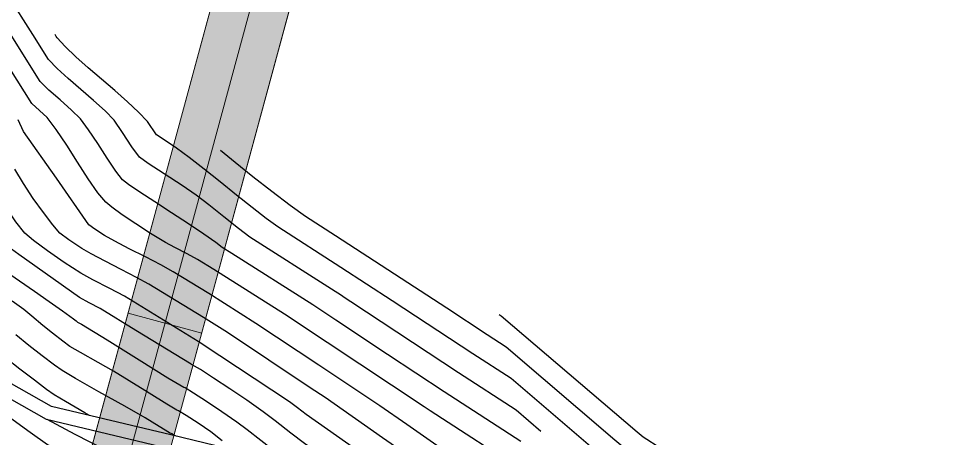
# Model space of a CAD drawing. Extents: x -367 to 63045, y 275 to 109039.
# Drawn here: x 62247.2 to 62301.5, y 108561 to 108585.2 of the extents above; entities that cross this region are included whole.
import ezdxf

# ---------------------------------------------------------------- set-up
doc = ezdxf.new("R2010")
doc.units = 0
doc.header["$LTSCALE"] = 25.401856
doc.header["$MEASUREMENT"] = 0
for name, pattern in [('NASCOSTA', [9.525, 6.35, -3.175]), ('TRATTEGGIATA', [19.05, 12.7, -6.35]), ('TRATTOPUNTO2', [12.7, 6.35, -3.175, 0, -3.175])]:
    doc.linetypes.add(name, pattern=pattern)
doc.layers.add('Colori bordi', color=5, linetype='Continuous', plot=False)
doc.layers.add('no_plot', color=5, linetype='Continuous', plot=False)
for name, color, linetype in [('curve livello 5m', 7, 'Continuous'), ('LIN010TR', 2, 'NASCOSTA'), ('LIN025CO', 7, 'Continuous'), ('Strade', 7, 'Continuous'), ('TRATTCOLO-30', 253, 'Continuous'), ('TRATTCOLO-32', 255, 'Continuous')]:
    doc.layers.add(name, color=color, linetype=linetype)

# ---------------------------------------------------------------- blocks, each defined once
blk = doc.blocks.new('CONTORNO')
at = {"layer": 'Colori bordi', "lineweight": 0, "ltscale": 2}
blk.add_line((-1.864, 76.64), (2.382, 75.488), dxfattribs=at)
at = {"layer": 'Colori bordi', "lineweight": 0, "ltscale": 2, "flags": 128}
blk.add_lwpolyline([(25.446, -93.474), (-6.877, 42.135), (-4.985, 41.623), (-4.907, 41.912), (-5.109, 41.967), (-4.481, 44.283), (-5.968, 44.686), (9.426, 101.471, 0.76503), (-27.561, 123.114)], format="xyb", dxfattribs=at)
blk.add_lwpolyline([(-28.746, 115.78, -0.121281), (-20.708, 100.164), (-8.908, 50.657), (5.179, 102.622, 0.76503), (-24.477, 119.975)], format="xyb", close=True, dxfattribs=at)

msp = doc.modelspace()

# ---------------------------------------------------------------- hatches: boundary and pattern name
at = {"layer": 'TRATTCOLO-30', "linetype": 'Continuous', "lineweight": 0}
h = msp.add_hatch(color=256, dxfattribs=at)
h.dxf.hatch_style = 1
h.paths.add_polyline_path([(62255.618, 108567.60308), (62253.49464, 108568.17871), (62246.45095, 108542.19609), (62247.51741, 108537.7218)])
h.paths.add_polyline_path([(62257.74136, 108567.02745), (62255.618, 108567.60308), (62247.51741, 108537.7218), (62248.48209, 108533.67453), (62250.37377, 108533.1617), (62250.45227, 108533.45125), (62250.24958, 108533.5062), (62250.87754, 108535.82259), (62249.39119, 108536.22553)])
h.paths.add_polyline_path([(62264.78505, 108593.01007, 0.57322675), (62237.94189, 108620.34774), (62238.07891, 108618.10925, -0.5801113), (62262.66169, 108593.5857), (62255.618, 108567.60308), (62257.74136, 108567.02745)])
h.paths.add_polyline_path([(62262.66169, 108593.5857, 0.5801113), (62238.07891, 108618.10925), (62238.2166, 108615.85984, -0.58879846), (62260.53833, 108594.16132), (62253.49464, 108568.17871), (62255.618, 108567.60308)], flags=17)
h.paths.add_polyline_path([(62238.2166, 108615.85984), (62238.07891, 108618.10925, 0.12807728), (62229.34016, 108613.0836), (62222.92094, 108606.77538, -0.01736414), (62224.50007, 108605.05271), (62226.61273, 108607.31883), (62230.88217, 108611.51445, -0.12150113)])
h.paths.add_polyline_path([(62238.07891, 108618.10925), (62237.94189, 108620.34774, 0.13333201), (62227.79815, 108614.65274), (62223.52871, 108610.45712), (62221.40669, 108608.22325, -0.01556613), (62222.92094, 108606.77538), (62229.34016, 108613.0836, -0.12807728)])
h.paths.add_polyline_path([(62222.86049, 108606.71598), (62222.92094, 108606.77538, 0.01556613), (62221.40669, 108608.22325), (62219.28451, 108605.98922, 0.16643137), (62214.67893, 108592.36589), (62216.88055, 108592.71849, -0.19770368)])
h.paths.add_polyline_path([(62222.38489, 108602.78389), (62224.50007, 108605.05271, 0.01736281), (62222.92107, 108606.77525, 0.19880472), (62216.88055, 108592.71849), (62219.08961, 108593.07229, -0.14715619)])
h.paths.add_polyline_path([(62219.09237, 108591.75514, -0.01850569), (62219.08961, 108593.07229), (62216.88055, 108592.71849, 0.01312038), (62216.89405, 108591.66913), (62217.17802, 108584.41134, -0.03208113), (62219.38186, 108584.35616)])
h.paths.add_polyline_path([(62216.89405, 108591.66913, -0.01312038), (62216.88055, 108592.71849), (62214.67893, 108592.36589, 0.00881775), (62214.69574, 108591.58311), (62214.98523, 108584.18412, -0.03208112), (62217.17802, 108584.41134)])

# ---------------------------------------------------------------- linework, layer by layer
at = {"layer": 'curve livello 5m', "color": 2, "flags": 128}
for points in [[(62277.30745, 108561.35512), (62275.87228, 108562.58475), (62272.55542, 108564.73335), (62266.33798, 108568.83223), (62265.96766, 108569.07839), (62265.80369, 108569.18748), (62265.22172, 108569.5563), (62260.52512, 108572.56692), (62259.86037, 108573.06967), (62259.01442, 108573.74057), (62258.14935, 108574.42744), (62257.42724, 108574.97813), (62256.61187, 108575.5338), (62255.57871, 108576.20997), (62254.65354, 108576.8189), (62254.16211, 108577.17282), (62253.72162, 108577.76759), (62253.18303, 108578.60988), (62252.68738, 108579.30668), (62252.16644, 108579.84199), (62251.50125, 108580.44559), (62250.76771, 108581.08053), (62250.04169, 108581.70989), (62249.39908, 108582.29673), (62248.91575, 108582.80412), (62248.00145, 108584.25091), (62246.55981, 108586.53496)], [(62271.61348, 108556.86153), (62266.75437, 108560.23492), (62263.77354, 108562.32335), (62263.27203, 108562.70993), (62262.81238, 108563.06279), (62257.77775, 108566.3869), (62257.5745, 108566.52212), (62257.53691, 108566.54594), (62253.29598, 108569.1476), (62252.45119, 108569.59749), (62251.45859, 108570.10807), (62250.76441, 108570.48452), (62249.80642, 108571.10236), (62248.84818, 108571.76419), (62248.041, 108572.36203), (62247.53621, 108572.78793), (62247.02047, 108573.44268), (62246.45197, 108574.31558), (62246.14089, 108574.95533), (62245.62049, 108576.0921), (62245.17926, 108577.05957)], [(62251.27193, 108562.27254), (62250.99841, 108562.42668), (62249.88343, 108563.0691), (62249.23732, 108563.46019), (62248.7999, 108563.77322), (62248.09641, 108564.30149), (62247.25892, 108564.94457), (62246.41952, 108565.60209)]]:
    msp.add_lwpolyline(points, dxfattribs=at)
at = {"layer": 'LIN010TR', "linetype": 'TRATTOPUNTO2', "lineweight": 0, "ltscale": 5}
msp.add_line((62246.41623, 108533.65966), (62262.66173, 108593.58567), dxfattribs=at)
at = {"layer": 'LIN025CO', "linetype": 'TRATTEGGIATA', "lineweight": 0, "ltscale": 2}
for p, q in [((62244.51655, 108535.06037), (62260.53837, 108594.1613)), ((62248.76326, 108533.90912), (62264.78508, 108593.01005))]:
    msp.add_line(p, q, dxfattribs=at)
at = {"layer": 'no_plot', "flags": 128}
for points in [[(62276.44001, 108558.95702), (62270.91266, 108562.53753), (62270.57182, 108562.76224), (62264.9856, 108566.4757), (62262.51201, 108568.12134), (62258.44961, 108570.69586), (62257.49878, 108571.27916), (62256.89562, 108571.60087), (62256.18498, 108571.9667), (62255.65801, 108572.25127), (62254.79431, 108572.78199), (62253.93438, 108573.33509), (62253.16108, 108573.85488), (62252.55726, 108574.28565), (62252.20577, 108574.57172), (62251.74878, 108575.12672), (62251.19506, 108575.93641), (62250.58508, 108576.8881), (62249.95927, 108577.86904), (62249.3581, 108578.76653), (62248.82202, 108579.46784), (62248.37901, 108579.8772), (62247.95163, 108580.27495), (62245.29744, 108584.47493)], [(62276.15614, 108560.77088), (62271.73404, 108563.63544), (62268.4549, 108565.79723), (62265.47663, 108567.77705), (62264.15785, 108568.65441), (62259.47738, 108571.62063), (62258.92606, 108571.97403), (62258.56241, 108572.25708), (62257.87013, 108572.73777), (62256.98562, 108573.32657), (62256.00899, 108573.96576), (62255.04039, 108574.59764), (62254.17992, 108575.16449), (62253.52773, 108575.60861), (62253.18394, 108575.87227), (62252.78098, 108576.37493), (62252.28639, 108577.11759), (62251.75036, 108577.96043), (62251.22307, 108578.76359), (62250.7547, 108579.38726), (62250.23762, 108579.89857), (62249.57336, 108580.47886), (62248.91951, 108581.05142), (62248.43369, 108581.53954), (62246.64945, 108584.36292)], [(62280.30519, 108560.35738), (62275.58841, 108564.39862), (62273.3768, 108565.83126), (62268.73324, 108568.89254), (62265.77407, 108570.82014), (62262.12418, 108573.1598), (62261.46862, 108573.64519), (62260.65897, 108574.27403), (62259.75216, 108574.99286), (62258.80513, 108575.74825), (62257.87481, 108576.48673), (62257.01815, 108577.15486), (62256.29207, 108577.69918), (62255.63999, 108578.13372), (62255.14028, 108578.47337), (62254.62006, 108579.2261), (62254.10191, 108579.77114), (62253.45664, 108580.37655), (62252.72858, 108581.02077), (62251.96205, 108581.6822), (62251.20139, 108582.33929), (62250.49091, 108582.97045), (62249.87494, 108583.55411), (62249.39781, 108584.0687), (62249.35346, 108584.1389), (62249.28351, 108584.24971)], [(62271.29347, 108560.5483), (62269.57199, 108561.74342), (62268.01925, 108562.8313), (62264.49456, 108565.17435), (62260.86617, 108567.58826), (62258.14538, 108569.31255), (62256.09784, 108570.56864), (62255.38143, 108570.95778), (62254.4914, 108571.42001), (62253.5632, 108571.897), (62252.73223, 108572.33043), (62252.13393, 108572.66198), (62252.13393, 108572.66198), (62251.57571, 108573.01675), (62251.22761, 108573.27117), (62251.22761, 108573.27117), (62249.3645, 108575.96698), (62247.46066, 108578.64944), (62247.14803, 108579.32223)], [(62286.96154, 108557.16463), (62286.89178, 108557.21291), (62285.74232, 108557.98771), (62284.62914, 108558.71753), (62283.63664, 108559.34473), (62283.63664, 108559.34473), (62282.82919, 108559.79084), (62281.57648, 108560.83882), (62275.30454, 108566.21249), (62274.19818, 108566.92916), (62271.87523, 108568.46058), (62265.46719, 108572.63478), (62263.72324, 108573.75269), (62262.84164, 108574.3958), (62261.79442, 108575.18936), (62260.69895, 108576.04201), (62259.67261, 108576.86239), (62258.83276, 108577.55915)], [(62271.83202, 108558.44211), (62268.16318, 108560.98917), (62264.85394, 108563.30769), (62264.00353, 108563.873), (62259.22034, 108567.05519), (62257.84114, 108567.92925), (62254.69691, 108569.85812), (62253.98874, 108570.24222), (62253.10133, 108570.70245), (62252.18175, 108571.17461), (62251.37707, 108571.59451), (62250.83435, 108571.89793), (62250.83435, 108571.89793), (62250.0837, 108572.39922), (62249.56976, 108572.80025), (62249.56976, 108572.80025), (62249.15049, 108573.28006), (62248.61679, 108573.97657), (62248.03138, 108574.80139), (62247.45698, 108575.66616), (62246.95632, 108576.48251)], [(62267.14229, 108558.2333), (62265.34556, 108559.48067), (62263.66527, 108560.65791), (62262.88615, 108561.25373), (62261.98212, 108561.95968), (62261.29479, 108562.48158), (62261.29479, 108562.48158), (62260.3443, 108563.14733), (62259.35636, 108563.81872), (62258.43019, 108564.43022), (62257.66503, 108564.91632), (62257.16012, 108565.21149), (62257.16012, 108565.21149), (62257.12855, 108565.22396), (62253.95113, 108567.17575), (62251.89504, 108568.43708), (62251.25458, 108568.77368), (62250.69447, 108569.0711), (62250.69447, 108569.0711), (62247.201, 108571.56379), (62245.90513, 108572.47977)], [(62246.42353, 108570.59655), (62247.23032, 108570.03797), (62248.09451, 108569.44443), (62248.94797, 108568.85543), (62249.72258, 108568.31047), (62250.35019, 108567.84907), (62250.49817, 108567.72679), (62250.58729, 108567.65904), (62250.81153, 108567.53141), (62252.29343, 108566.62742), (62254.13674, 108565.48018), (62255.79386, 108564.45164), (62256.7172, 108563.90375), (62256.78123, 108563.87844), (62257.27083, 108563.58762), (62258.02698, 108563.09919), (62258.90925, 108562.50586), (62259.77719, 108561.90036), (62260.36282, 108561.46254), (62261.15126, 108560.85152), (62262.02488, 108560.16862), (62262.86601, 108559.51517), (62262.91885, 108559.4752)], [(62258.92975, 108560.81527), (62258.2596, 108561.31915), (62258.2596, 108561.31915), (62257.53592, 108561.82079), (62256.84805, 108562.27496), (62256.40235, 108562.5454), (62256.40235, 108562.5454), (62256.30584, 108562.58353), (62255.73425, 108562.92271), (62254.70841, 108563.55943), (62253.56732, 108564.26962), (62252.64995, 108564.82923), (62252.64995, 108564.82923), (62251.77599, 108565.32792), (62250.75847, 108565.89908), (62250.1373, 108566.25942), (62250.1373, 108566.25942), (62249.73294, 108566.5576), (62249.13862, 108567.01855), (62249.13862, 108567.01855), (62248.58799, 108567.47136), (62247.94989, 108568.00591), (62247.48049, 108568.38876), (62247.48049, 108568.38876), (62246.80398, 108568.8767)], [(62274.90568, 108568.10127), (62275.01723, 108568.02861), (62275.01956, 108568.02707), (62275.02067, 108568.02635), (62282.84777, 108561.32026), (62283.19402, 108561.0306), (62283.4172, 108560.90729), (62284.01023, 108560.52733), (62284.71578, 108560.05387), (62285.41358, 108559.56905), (62285.98334, 108559.15501)], [(62256.20443, 108561.09287), (62256.02346, 108561.21236), (62255.89448, 108561.26332), (62255.28009, 108561.63867), (62254.48836, 108562.12705), (62254.48836, 108562.12705), (62253.30195, 108562.80759), (62251.81614, 108563.64213), (62250.46618, 108564.40232), (62249.68731, 108564.85981), (62249.68731, 108564.85981), (62249.24789, 108565.17821), (62248.54113, 108565.71543), (62247.77907, 108566.31032), (62247.77907, 108566.31032), (62247.02477, 108566.92716)], [(62244.47466, 108563.75078), (62247.84831, 108561.3011), (62248.84959, 108560.59338), (62249.64275, 108560.17774), (62250.62376, 108559.69766), (62251.76582, 108559.14733), (62252.48245, 108558.79164), (62253.2472, 108558.31618), (62253.94048, 108557.89), (62254.02048, 108557.85799), (62254.55961, 108557.58203), (62255.28412, 108557.18736), (62256.10593, 108556.72366), (62256.937, 108556.24062), (62257.68928, 108555.78792), (62258.22151, 108555.43132), (62258.92164, 108554.90758), (62259.78969, 108554.23583), (62260.67535, 108553.53383), (62261.4283, 108552.91932), (62261.93241, 108552.47085), (62262.83828, 108551.83798)], [(62262.83828, 108553.50777), (62262.11647, 108553.97903), (62261.43821, 108554.49266), (62260.6298, 108555.13493), (62259.81992, 108555.77843), (62259.13725, 108556.29579), (62259.13725, 108556.29579), (62258.63277, 108556.64132), (62257.99853, 108557.057), (62257.42481, 108557.41814), (62257.42481, 108557.41814), (62256.7066, 108557.84525), (62255.94078, 108558.28464), (62255.25204, 108558.66596), (62254.76506, 108558.91886), (62254.76506, 108558.91886), (62254.65497, 108558.96292), (62253.81085, 108559.48492), (62253.07492, 108559.84565), (62252.16681, 108560.2874), (62252.16681, 108560.2874), (62250.43561, 108561.1821), (62248.8376, 108562.03199)]]:
    msp.add_lwpolyline(points, dxfattribs=at)
at = {"layer": 'Strade', "color": 2, "linetype": 'Continuous', "flags": 128}
for points in [[(62311.90859, 108527.50929), (62309.85667, 108528.53183), (62308.41136, 108531.46454), (62307.82595, 108532.9702), (62304.27861, 108536.42178), (62300.8826, 108539.40414), (62294.14152, 108544.76528), (62289.38677, 108548.21566), (62281.20467, 108552.91552), (62272.79627, 108556.49864), (62263.73659, 108559.27818), (62255.97108, 108561.14909), (62249.07789, 108562.79708), (62244.75515, 108565.23935)], [(62311.90859, 108526.68248), (62311.65236, 108526.74315), (62309.25836, 108527.93615), (62307.67836, 108531.14215), (62307.14337, 108532.51815), (62303.73536, 108535.83416), (62300.36937, 108538.79015), (62293.65737, 108544.12816), (62288.95137, 108547.54316), (62280.84737, 108552.19817), (62272.52138, 108555.74617), (62263.52538, 108558.50618), (62255.78438, 108560.37118), (62248.78238, 108562.04519), (62244.37338, 108564.53619)]]:
    msp.add_lwpolyline(points, dxfattribs=at)

# ---------------------------------------------------------------- block references
at = {"layer": 'TRATTCOLO-32', "linetype": 'Continuous', "lineweight": 0, "rotation": 359.9999663132272}
msp.add_blockref('CONTORNO', (62255.35888, 108491.53914), dxfattribs=at)

doc.saveas('drawing.dxf')
